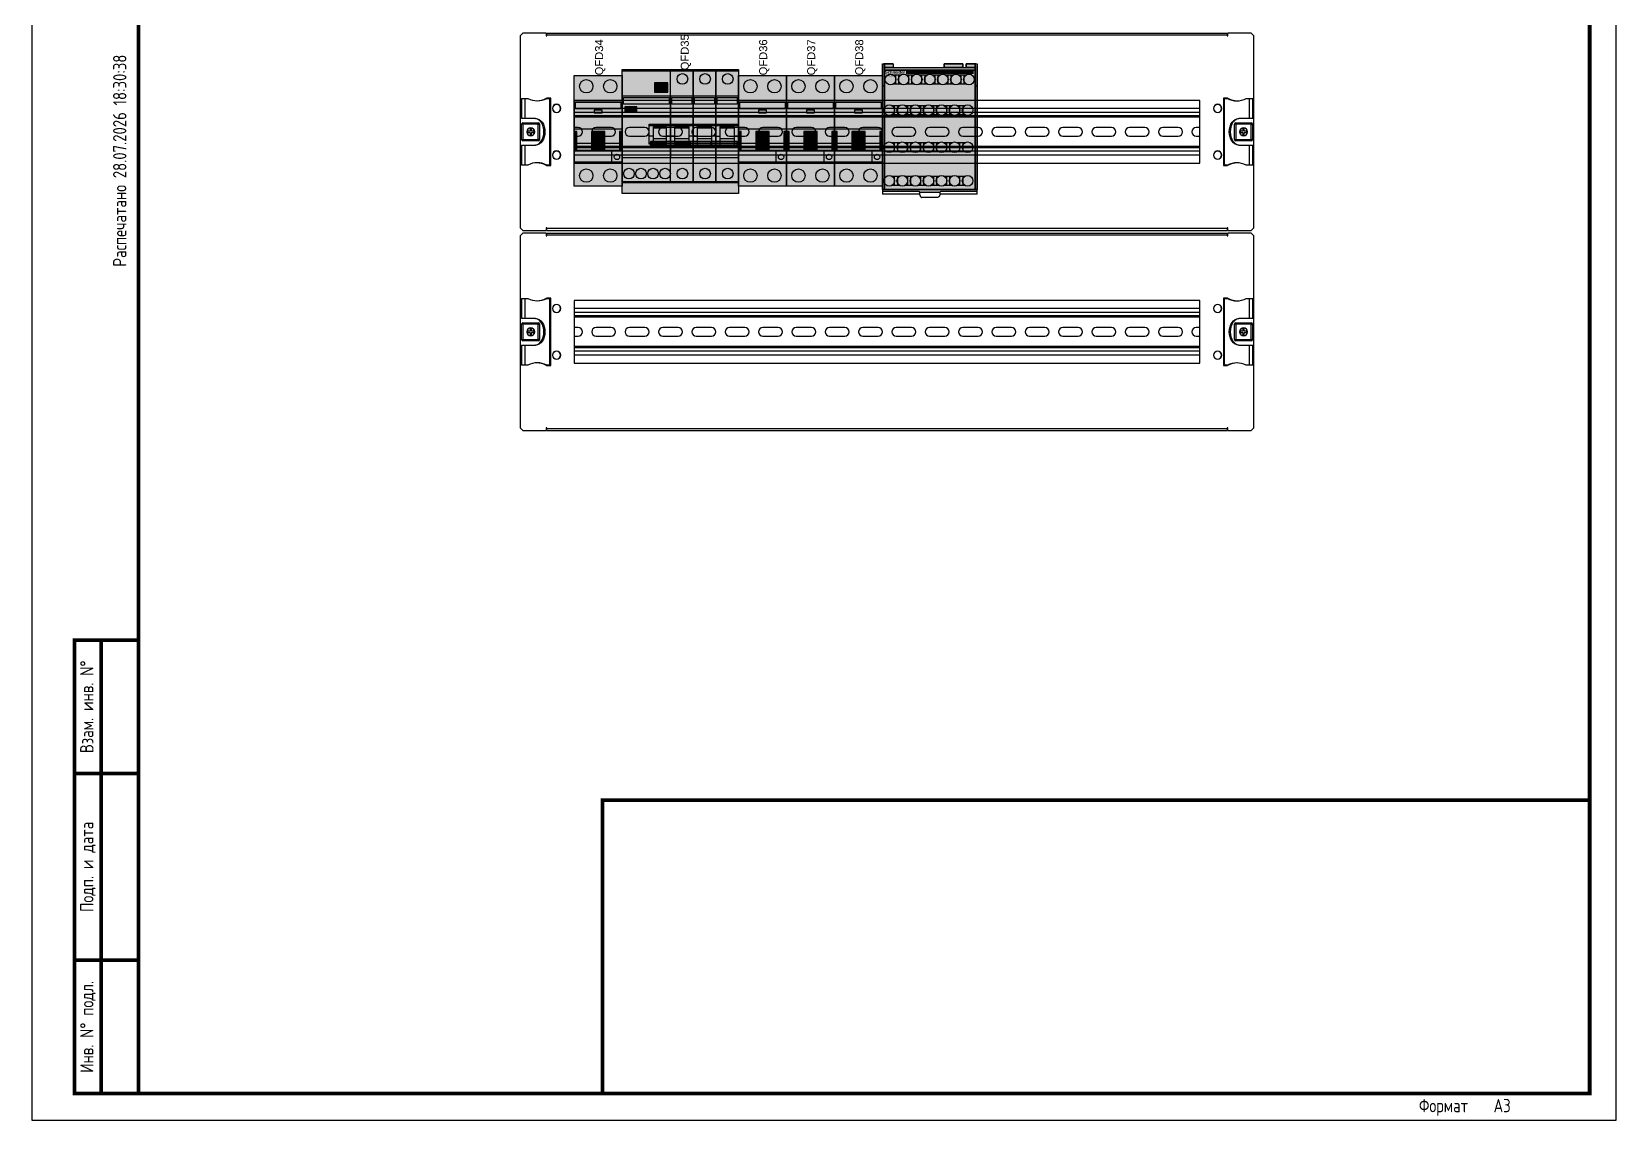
# Model space of a CAD drawing. Header units: millimetres. Extents: x -559267 to 5835, y 0 to 209897.
# Drawn here: x 1043 to 2231, y 2546 to 3362 of the extents above; entities that cross this region are included whole.
import ezdxf
from ezdxf.enums import TextEntityAlignment as Align

# ---------------------------------------------------------------- set-up
doc = ezdxf.new("R2010")
doc.units = ezdxf.units.MM
doc.linetypes.add('L000000000000000000', pattern=[0])
for name, color, linetype in [('05. Аппараты', 7, 'Continuous'), ('0_Рамка', 7, 'Continuous'), ('CODEX_LABELS', 1, 'Continuous'), ('devices', 7, 'Continuous'), ('THICK', 7, 'Continuous')]:
    doc.layers.add(name, color=color, linetype=linetype)
doc.layers.add('0_UNC Defpoints ЭОМ', color=6, linetype='Continuous', plot=False)
doc.layers.add('тонкая', color=7, linetype='Continuous', lineweight=25)
doc.styles.get("Standard").update_dxf_attribs({"font": 'arial.ttf'})
doc.styles.add('STANDARD-2', font='arialbd.ttf')
doc.styles.add('СПДС', font='isocpeur.ttf', dxfattribs={"width": 0.8, "height": 2.5})

# ---------------------------------------------------------------- blocks, each defined once
blk = doc.blocks.new('*U211')
at = {"layer": '0_Рамка', "const_width": 0.7}
for points in [[(20, 5), (292, 5), (292, 415), (20, 415)], [(8, 5), (20, 5), (20, 90), (8, 90)]]:
    blk.add_lwpolyline(points, close=True, dxfattribs=at)
for points in [[(13, 5), (13, 90)], [(20, 65), (8, 65)], [(20, 30), (8, 30)]]:
    blk.add_lwpolyline(points, dxfattribs=at)
at = {"layer": 'Defpoints'}
blk.add_lwpolyline([(0, 0), (297, 0), (297, 420), (0, 420)], close=True, dxfattribs=at)
at = {"layer": 'Defpoints', "color": 251, "true_color": 0x636466, "const_width": 0.7}
blk.add_lwpolyline([(107, 60), (107, 5), (292, 5), (292, 60)], close=True, dxfattribs=at)
at = {"layer": '0_Рамка', "style": 'СПДС', "width": 0.8}
blk.add_text('Распечатано 28.07.2026 18:30:38', height=2.5, rotation=90, dxfattribs=at).set_placement((16.5, 160), align=Align.MIDDLE_LEFT)
for s, p in [('Взам. инв. N%%D', (12.33, 77.5)), ('Подп. и дата', (12.33, 47.5)), ('Инв. N%%D подл.', (12.33, 17.5))]:
    blk.add_text(s, height=2.5, rotation=90, dxfattribs=at).set_placement(p, align=Align.BOTTOM_CENTER)
blk.add_text('Формат', height=2.5, dxfattribs=at).set_placement((260, 1.5))
blk.add_attdef('ФОРМАТ', (274, 1.5), '', height=2.5, dxfattribs=at)
blk = doc.blocks.new('A$Cef57175d')
at = {"color": 7, "linetype": 'Continuous', "lineweight": 25}
for p, q in [((2, 148), (0, 146)), ((0, 146), (0, 2)), ((19.5, 148), (2, 148)), ((19.5, 148), (19.5, 146)), ((19.5, 146), (20, 146)), ((20, 146.4), (20, 148)), ((20, 148), (530, 148)), ((20, 146), (20, 146.4)), ((530, 146.4), (20, 146.4)), ((530, 148), (530, 146.4)), ((530, 146.4), (530, 146)), ((530, 146), (530.5, 146)), ((530.5, 146), (530.5, 148)), ((548, 148), (530.5, 148)), ((550, 146), (548, 148)), ((550, 2), (550, 146)), ((0.9, 99), (0.9, 84)), ((0.9, 99), (3.6, 99)), ((3.6, 84), (3.6, 99)), ((3.6, 99), (5.7, 99)), ((19.2, 99), (19.9, 99)), ((19.7, 99.2), (19.7, 99)), ((22.8, 99.2), (19.7, 99.2)), ((19.9, 99), (22, 99)), ((22, 99), (22, 49)), ((22.4, 99), (22, 99)), ((22.4, 49), (22.4, 99)), ((22.4, 99), (22.8, 99)), ((22.8, 48.7), (22.8, 99.2)), ((40.5, 97.5), (40.5, 50.5)), ((509.5, 97.5), (40.5, 97.5)), ((509.5, 50.5), (509.5, 97.5)), ((527.3, 99.2), (527.3, 48.7)), ((530.3, 99.2), (527.3, 99.2)), ((527.3, 99), (527.6, 99)), ((527.6, 99), (527.6, 49)), ((528, 99), (527.6, 99)), ((528, 49), (528, 99)), ((528, 99), (530.1, 99)), ((530.8, 99), (530.1, 99)), ((530.3, 99), (530.3, 99.2)), ((544.3, 99), (546.4, 99)), ((546.4, 99), (549.1, 99)), ((546.4, 99), (546.4, 84)), ((549.1, 84), (549.1, 99)), ((3.6, 84), (0.9, 84)), ((11.4, 84), (3.6, 84)), ((24.2, 91.5), (24.1, 91.5)), ((30.2, 91.5), (30.3, 91.5)), ((509.5, 91.5), (40.5, 91.5)), ((509.5, 86), (40.5, 86)), ((519.8, 91.5), (519.7, 91.5)), ((525.8, 91.5), (525.9, 91.5)), ((546.4, 84), (538.6, 84)), ((549.1, 84), (546.4, 84)), ((1, 68.2), (1, 79.7)), ((2, 79.7), (1, 79.7)), ((1.5, 82.8), (1.5, 82.7)), ((1.5, 82.7), (1.5, 82.7)), ((1.5, 82.7), (1.5, 82.7)), ((2, 79.7), (2, 80.7)), ((2, 80.7), (13.5, 80.7)), ((2, 79.7), (2, 68.2)), ((13.5, 79.7), (2, 79.7)), ((7.3, 74.5), (5.3, 74.5)), ((5.3, 74.5), (5.3, 73.5)), ((5.3, 73.5), (7.3, 73.5)), ((8.3, 76.5), (7.3, 76.5)), ((7.3, 76.5), (7.3, 74.5)), ((7.3, 73.5), (7.3, 71.5)), ((7.3, 71.5), (8.3, 71.5)), ((8.3, 74.5), (8.3, 76.5)), ((10.3, 74.5), (8.3, 74.5)), ((8.3, 71.5), (8.3, 73.5)), ((8.3, 73.5), (10.3, 73.5)), ((10.3, 73.5), (10.3, 74.5)), ((13.5, 79.7), (13.5, 80.7)), ((13.5, 79.7), (14.5, 79.7)), ((13.5, 68.2), (13.5, 79.7)), ((14, 82.8), (14, 82.7)), ((14, 82.7), (14, 82.7)), ((14, 82.7), (14, 82.7)), ((14.5, 79.7), (14.5, 68.2)), ((18.5, 74), (17.7, 74)), ((43.3, 77.3), (40.5, 77.3)), ((68.2, 77.3), (56.8, 77.3)), ((93.3, 77.3), (81.8, 77.3)), ((118.3, 77.3), (106.8, 77.3)), ((143.3, 77.3), (131.8, 77.3)), ((168.3, 77.3), (156.8, 77.3)), ((193.3, 77.3), (181.8, 77.3)), ((218.3, 77.3), (206.8, 77.3)), ((243.3, 77.3), (231.8, 77.3)), ((268.3, 77.3), (256.8, 77.3)), ((293.3, 77.3), (281.8, 77.3)), ((318.3, 77.3), (306.8, 77.3)), ((343.3, 77.3), (331.8, 77.3)), ((368.3, 77.3), (356.8, 77.3)), ((393.3, 77.3), (381.8, 77.3)), ((418.3, 77.3), (406.8, 77.3)), ((443.3, 77.3), (431.8, 77.3)), ((468.3, 77.3), (456.8, 77.3)), ((493.3, 77.3), (481.8, 77.3)), ((509.5, 77.3), (506.8, 77.3)), ((531.5, 74), (532.3, 74)), ((536.5, 79.7), (535.5, 79.7)), ((535.5, 68.2), (535.5, 79.7)), ((536, 82.8), (536, 82.7)), ((536, 82.7), (536, 82.7)), ((536, 82.7), (536, 82.7)), ((536.5, 79.7), (536.5, 80.7)), ((536.5, 80.7), (548, 80.7)), ((536.5, 79.7), (536.5, 68.2)), ((548, 79.7), (536.5, 79.7)), ((541.8, 74.5), (539.8, 74.5)), ((539.8, 74.5), (539.8, 73.5)), ((539.8, 73.5), (541.8, 73.5)), ((542.8, 76.5), (541.8, 76.5)), ((541.8, 76.5), (541.8, 74.5)), ((541.8, 73.5), (541.8, 71.5)), ((541.8, 71.5), (542.8, 71.5)), ((542.8, 74.5), (542.8, 76.5)), ((544.8, 74.5), (542.8, 74.5)), ((542.8, 71.5), (542.8, 73.5)), ((542.8, 73.5), (544.8, 73.5)), ((544.8, 73.5), (544.8, 74.5)), ((548, 79.7), (548, 80.7)), ((548, 68.2), (548, 79.7)), ((548, 79.7), (549, 79.7)), ((548.5, 82.8), (548.5, 82.7)), ((548.5, 82.7), (548.5, 82.7)), ((548.5, 82.7), (548.5, 82.7)), ((549, 79.7), (549, 68.2)), ((0.9, 64), (0.9, 49)), ((0.9, 64), (3.6, 64)), ((1, 68.2), (2, 68.2)), ((2, 67.2), (2, 68.2)), ((2, 68.2), (13.5, 68.2)), ((13.5, 67.2), (2, 67.2)), ((3.6, 49), (3.6, 64)), ((3.6, 64), (11.4, 64)), ((13.5, 67.2), (13.5, 68.2)), ((14.5, 68.2), (13.5, 68.2)), ((40.5, 70.7), (43.3, 70.7)), ((509.5, 62), (40.5, 62)), ((56.8, 70.7), (68.2, 70.7)), ((81.8, 70.7), (93.3, 70.7)), ((106.8, 70.7), (118.3, 70.7)), ((131.8, 70.7), (143.3, 70.7)), ((156.8, 70.7), (168.3, 70.7)), ((181.8, 70.7), (193.3, 70.7)), ((206.8, 70.7), (218.3, 70.7)), ((231.8, 70.7), (243.3, 70.7)), ((256.8, 70.7), (268.3, 70.7)), ((281.8, 70.7), (293.3, 70.7)), ((306.8, 70.7), (318.3, 70.7)), ((331.8, 70.7), (343.3, 70.7)), ((356.8, 70.7), (368.3, 70.7)), ((381.8, 70.7), (393.3, 70.7)), ((406.8, 70.7), (418.3, 70.7)), ((431.8, 70.7), (443.3, 70.7)), ((456.8, 70.7), (468.3, 70.7)), ((481.8, 70.7), (493.3, 70.7)), ((506.8, 70.7), (509.5, 70.7)), ((535.5, 68.2), (536.5, 68.2)), ((536.5, 67.2), (536.5, 68.2)), ((536.5, 68.2), (548, 68.2)), ((548, 67.2), (536.5, 67.2)), ((538.6, 64), (546.4, 64)), ((546.4, 64), (549.1, 64)), ((546.4, 64), (546.4, 49)), ((548, 67.2), (548, 68.2)), ((549, 68.2), (548, 68.2)), ((549.1, 49), (549.1, 64)), ((3.6, 49), (0.9, 49)), ((5.7, 49), (3.6, 49)), ((19.2, 49), (19.9, 49)), ((19.7, 49), (19.7, 48.7)), ((19.7, 48.7), (22.8, 48.7)), ((22, 49), (19.9, 49)), ((22, 49), (22.4, 49)), ((22.8, 49), (22.4, 49)), ((24.2, 56.5), (24.1, 56.5)), ((30.2, 56.5), (30.3, 56.5)), ((509.5, 56.5), (40.5, 56.5)), ((40.5, 50.5), (509.5, 50.5)), ((519.8, 56.5), (519.7, 56.5)), ((525.8, 56.5), (525.9, 56.5)), ((527.6, 49), (527.3, 49)), ((527.3, 48.7), (530.3, 48.7)), ((527.6, 49), (528, 49)), ((530.1, 49), (528, 49)), ((530.8, 49), (530.1, 49)), ((530.3, 48.7), (530.3, 49)), ((546.4, 49), (544.3, 49)), ((549.1, 49), (546.4, 49)), ((0, 2), (2, 0)), ((2, 0), (19.5, 0)), ((20, 2), (19.5, 2)), ((19.5, 2), (19.5, 0)), ((20, 1.6), (20, 2)), ((20, 0), (20, 1.6)), ((20, 1.6), (530, 1.6)), ((20, 0), (530, 0)), ((530.5, 2), (530, 2)), ((530, 2), (530, 1.6)), ((530, 1.6), (530, 0)), ((530.5, 0), (530.5, 2)), ((530.5, 0), (548, 0)), ((548, 0), (550, 2))]:
    blk.add_line(p, q, dxfattribs=at)
at = {"color": 8, "linetype": 'Continuous', "lineweight": 25}
for p, q in [((509.5, 88.5), (40.5, 88.5)), ((509.5, 85), (40.5, 85)), ((509.5, 63), (40.5, 63)), ((509.5, 59.5), (40.5, 59.5))]:
    blk.add_line(p, q, dxfattribs=at)
at = {"color": 7, "linetype": 'Continuous', "lineweight": 25, "flags": 128}
for points in [[(17.7, 74), (17.6, 76), (17.2, 77.8), (16.6, 79.6), (15.7, 81.1), (14.6, 82.3), (13.4, 83.2), (12.1, 83.8), (10.7, 84)], [(11.4, 84), (12.8, 83.8), (14.1, 83.2), (15.3, 82.3), (16.4, 81.1), (17.3, 79.6), (17.9, 77.8), (18.3, 76), (18.5, 74)], [(531.5, 74), (531.7, 76), (532.1, 77.8), (532.7, 79.6), (533.6, 81.1), (534.7, 82.3), (535.9, 83.2), (537.2, 83.8), (538.6, 84)], [(539.3, 84), (537.9, 83.8), (536.6, 83.2), (535.4, 82.3), (534.3, 81.1), (533.4, 79.6), (532.8, 77.8), (532.4, 76), (532.3, 74)], [(10.7, 64), (12.1, 64.2), (13.4, 64.8), (14.6, 65.7), (15.7, 66.9), (16.6, 68.4), (17.2, 70.2), (17.6, 72), (17.7, 74)], [(18.5, 74), (18.3, 72), (17.9, 70.2), (17.3, 68.4), (16.4, 66.9), (15.3, 65.7), (14.1, 64.8), (12.8, 64.2), (11.4, 64)], [(538.6, 64), (537.2, 64.2), (535.9, 64.8), (534.7, 65.7), (533.6, 66.9), (532.7, 68.4), (532.1, 70.2), (531.7, 72), (531.5, 74)], [(532.3, 74), (532.4, 72), (532.8, 70.2), (533.4, 68.4), (534.3, 66.9), (535.4, 65.7), (536.6, 64.8), (537.9, 64.2), (539.3, 64)]]:
    blk.add_lwpolyline(points, dxfattribs=at)
at = {"color": 7, "linetype": 'Continuous', "lineweight": 25}
for centre, radius, start, end in [((12.8, 112.8), 15.5, 242.8446, 297.1554), ((12, 113.1), 15.8, 271.6184, 296.9703), ((537.3, 113), 15.8, 243.0162, 269.7063), ((538, 113.1), 15.8, 243.0298, 268.3816), ((537.1, 113), 15.8, 270.2937, 296.9839), ((27.2, 91.5), 3.09, 0, 180), ((27.2, 91.5), 3.09, 180, 0), ((27.2, 91.5), 2.99, 0, 180), ((27.2, 91.5), 2.99, 180, 0), ((522.8, 91.5), 3.09, 0, 180), ((522.8, 91.5), 3.09, 180, 0), ((522.8, 91.5), 2.99, 0, 180), ((522.8, 91.5), 2.99, 180, 0), ((2, 79.7), 1, 90, 180), ((7.8, 74), 3, 0, 180), ((7.8, 74), 3, 180, 0), ((7.8, 74), 2.9, 0, 180), ((7.8, 74), 2.9, 180, 0), ((13.5, 79.7), 1, 0, 90), ((43.3, 74), 3.25, 0, 90), ((43.3, 74), 3.25, 270, 0), ((56.8, 74), 3.25, 90, 270), ((68.2, 74), 3.25, 0, 90), ((68.2, 74), 3.25, 270, 0), ((81.8, 74), 3.25, 90, 270), ((93.3, 74), 3.25, 0, 90), ((93.3, 74), 3.25, 270, 0), ((106.8, 74), 3.25, 90, 270), ((118.3, 74), 3.25, 0, 90), ((118.3, 74), 3.25, 270, 0), ((131.8, 74), 3.25, 90, 270), ((143.3, 74), 3.25, 0, 90), ((143.3, 74), 3.25, 270, 0), ((156.8, 74), 3.25, 90, 270), ((168.3, 74), 3.25, 0, 90), ((168.3, 74), 3.25, 270, 0), ((181.8, 74), 3.25, 90, 270), ((193.3, 74), 3.25, 0, 90), ((193.3, 74), 3.25, 270, 0), ((206.8, 74), 3.25, 90, 270), ((218.3, 74), 3.25, 0, 90), ((218.3, 74), 3.25, 270, 0), ((231.8, 74), 3.25, 90, 270), ((243.3, 74), 3.25, 0, 90), ((243.3, 74), 3.25, 270, 0), ((256.8, 74), 3.25, 90, 270), ((268.3, 74), 3.25, 0, 90), ((268.3, 74), 3.25, 270, 0), ((281.8, 74), 3.25, 90, 270), ((293.3, 74), 3.25, 0, 90), ((293.3, 74), 3.25, 270, 0), ((306.8, 74), 3.25, 90, 270), ((318.3, 74), 3.25, 0, 90), ((318.3, 74), 3.25, 270, 0), ((331.8, 74), 3.25, 90, 270), ((343.3, 74), 3.25, 0, 90), ((343.3, 74), 3.25, 270, 0), ((356.8, 74), 3.25, 90, 270), ((368.3, 74), 3.25, 0, 90), ((368.3, 74), 3.25, 270, 0), ((381.8, 74), 3.25, 90, 270), ((393.3, 74), 3.25, 0, 90), ((393.3, 74), 3.25, 270, 0), ((406.8, 74), 3.25, 90, 270), ((418.3, 74), 3.25, 0, 90), ((418.3, 74), 3.25, 270, 0), ((431.8, 74), 3.25, 90, 270), ((443.3, 74), 3.25, 0, 90), ((443.3, 74), 3.25, 270, 0), ((456.8, 74), 3.25, 90, 270), ((468.3, 74), 3.25, 0, 90), ((468.3, 74), 3.25, 270, 0), ((481.8, 74), 3.25, 90, 270), ((493.3, 74), 3.25, 0, 90), ((493.3, 74), 3.25, 270, 0), ((506.8, 74), 3.25, 90, 270), ((536.5, 79.7), 1, 90, 180), ((542.3, 74), 3, 0, 180), ((542.3, 74), 3, 180, 0), ((542.3, 74), 2.9, 0, 180), ((542.3, 74), 2.9, 180, 0), ((548, 79.7), 1, 0, 90), ((2, 68.2), 1, 180, 270), ((13.5, 68.2), 1, 270, 0), ((27.2, 56.5), 3.09, 0, 180), ((27.2, 56.5), 2.99, 0, 180), ((522.8, 56.5), 3.09, 0, 180), ((522.8, 56.5), 2.99, 0, 180), ((536.5, 68.2), 1, 180, 270), ((548, 68.2), 1, 270, 0), ((12.9, 35), 15.8, 90.2938, 116.9834), ((12, 34.9), 15.8, 63.0301, 88.3813), ((12.7, 35), 15.8, 63.0166, 89.7062), ((27.2, 56.5), 3.09, 180, 0), ((27.2, 56.5), 2.99, 180, 0), ((522.8, 56.5), 3.09, 180, 0), ((522.8, 56.5), 2.99, 180, 0), ((537.2, 35.2), 15.5, 62.8448, 117.1552), ((538, 34.9), 15.8, 91.6187, 116.9699)]:
    blk.add_arc(centre, radius, start, end, dxfattribs=at)
blk = doc.blocks.new('*U227')
blk.add_blockref('A$Cef57175d', (-12, 536.2))
blk = doc.blocks.new('4х71')
at = {"layer": 'тонкая', "ltscale": 100, "true_color": 0xffffff}
h = blk.add_hatch(color=7, dxfattribs=at)
h.paths.add_polyline_path([(1.5, 32.4), (0, 32.4), (0, 48.8), (1.5, 48.8)])
h.paths.add_polyline_path([(1.5, 48.8), (8.1, 48.8), (8.1, 46.2), (1.5, 46.2)])
h.paths.add_polyline_path([(46.4, 48.8), (60.4, 48.8), (60.4, 46.2), (46.4, 46.2)])
h.paths.add_polyline_path([(62.9, 48.8), (69.5, 48.8), (69.5, 46.2), (62.9, 46.2)])
h.paths.add_polyline_path([(69.5, 48.8), (71, 48.8), (71, 32.4), (69.5, 32.4)])
h.paths.add_polyline_path([(1.5, 46.2), (69.5, 46.2), (69.5, 44.2), (1.5, 44.2)])
at = {"layer": 'тонкая', "ltscale": 100}
h = blk.add_hatch(color=104, dxfattribs=at)
h.paths.add_polyline_path([(1.5, -45.3), (69.5, -45.3), (71, -45.3), (71, -46.6), (43.7, -46.6), (43.1, -47.5), (27.9, -47.5), (27.2, -46.6), (0, -46.6), (0, -45.3)])
h.paths.add_polyline_path([(1.5, 44.2), (69.5, 44.2), (69.5, -45.3), (1.5, -45.3)])
h.paths.add_polyline_path([(0, 32.4), (1.5, 32.4), (1.5, -45.3), (0, -45.3)])
h.paths.add_polyline_path([(69.5, 32.4), (71, 32.4), (71, -45.3), (69.5, -45.3)])
for p, q in [((8, 40.6), (14, 40.6)), ((9.8, 40.6), (9.8, 33.6)), ((12.1, 40.6), (12.1, 33.6)), ((17.8, 40.6), (23.8, 40.6)), ((19.6, 40.6), (19.6, 33.6)), ((21.9, 40.6), (21.9, 33.6)), ((27.6, 40.6), (33.6, 40.6)), ((29.4, 40.6), (29.4, 33.6)), ((31.8, 40.6), (31.8, 33.6)), ((37.4, 40.6), (43.4, 40.6)), ((39.2, 40.6), (39.2, 33.6)), ((41.6, 40.6), (41.6, 33.6)), ((47.2, 40.6), (53.2, 40.6)), ((49.1, 40.6), (49.1, 33.6)), ((51.3, 40.6), (51.3, 33.6)), ((57, 40.6), (63, 40.6)), ((58.8, 40.6), (58.8, 33.6)), ((61.1, 40.6), (61.1, 33.6)), ((14, 33.6), (8, 33.6)), ((23.8, 33.6), (17.8, 33.6)), ((33.6, 33.6), (27.6, 33.6)), ((43.4, 33.6), (37.4, 33.6)), ((53.2, 33.6), (47.2, 33.6)), ((63, 33.6), (57, 33.6)), ((7.1, 17.6), (13, 17.6)), ((8.9, 17.6), (8.9, 10.6)), ((11.2, 17.6), (11.2, 10.6)), ((16.9, 17.6), (22.8, 17.6)), ((18.7, 17.6), (18.7, 10.6)), ((21, 17.6), (21, 10.6)), ((26.7, 17.6), (32.6, 17.6)), ((28.5, 17.6), (28.5, 10.6)), ((30.8, 17.6), (30.8, 10.6)), ((36.5, 17.6), (42.4, 17.6)), ((38.3, 17.6), (38.3, 10.6)), ((40.6, 17.6), (40.6, 10.6)), ((46.3, 17.6), (52.2, 17.6)), ((48.1, 17.6), (48.1, 10.6)), ((50.4, 17.6), (50.4, 10.6)), ((56.1, 17.6), (62, 17.6)), ((57.9, 17.6), (57.9, 10.6)), ((60.2, 17.6), (60.2, 10.6)), ((13, 10.6), (7.1, 10.6)), ((22.8, 10.6), (16.9, 10.6)), ((32.6, 10.6), (26.7, 10.6)), ((42.4, 10.6), (36.5, 10.6)), ((52.2, 10.6), (46.3, 10.6)), ((62, 10.6), (56.1, 10.6)), ((7.1, -10.2), (13, -10.2)), ((8.9, -10.2), (8.9, -17.2)), ((11.2, -10.2), (11.2, -17.2)), ((16.9, -10.2), (22.8, -10.2)), ((18.7, -10.2), (18.7, -17.2)), ((21, -10.2), (21, -17.2)), ((26.7, -10.2), (32.6, -10.2)), ((28.5, -10.2), (28.5, -17.2)), ((30.8, -10.2), (30.8, -17.2)), ((36.5, -10.2), (42.4, -10.2)), ((38.3, -10.2), (38.3, -17.2)), ((40.6, -10.2), (40.6, -17.2)), ((46.3, -10.2), (52.2, -10.2)), ((48.1, -10.2), (48.1, -17.2)), ((50.4, -10.2), (50.4, -17.2)), ((56.1, -10.2), (62, -10.2)), ((57.9, -10.2), (57.9, -17.2)), ((60.2, -10.2), (60.2, -17.2)), ((13, -17.2), (7.1, -17.2)), ((22.8, -17.2), (16.9, -17.2)), ((32.6, -17.2), (26.7, -17.2)), ((42.4, -17.2), (36.5, -17.2)), ((52.2, -17.2), (46.3, -17.2)), ((62, -17.2), (56.1, -17.2)), ((7.1, -35.4), (13, -35.4)), ((8.9, -35.4), (8.9, -42.4)), ((11.2, -35.4), (11.2, -42.4)), ((16.9, -35.4), (22.8, -35.4)), ((18.7, -35.4), (18.7, -42.4)), ((21, -35.4), (21, -42.4)), ((26.7, -35.4), (32.6, -35.4)), ((28.5, -35.4), (28.5, -42.4)), ((30.8, -35.4), (30.8, -42.4)), ((36.5, -35.4), (42.4, -35.4)), ((38.3, -35.4), (38.3, -42.4)), ((40.6, -35.4), (40.6, -42.4)), ((46.3, -35.4), (52.2, -35.4)), ((48.1, -35.4), (48.1, -42.4)), ((50.4, -35.4), (50.4, -42.4)), ((56.1, -35.4), (62, -35.4)), ((57.9, -35.4), (57.9, -42.4)), ((60.2, -35.4), (60.2, -42.4)), ((13, -42.4), (7.1, -42.4)), ((22.8, -42.4), (16.9, -42.4)), ((32.6, -42.4), (26.7, -42.4)), ((42.4, -42.4), (36.5, -42.4)), ((52.2, -42.4), (46.3, -42.4)), ((62, -42.4), (56.1, -42.4))]:
    blk.add_line(p, q)
at = {"ltscale": 100}
for centre in [(6.1, 37.1), (15.9, 37.1), (25.7, 37.1), (35.5, 37.1), (45.3, 37.1), (55.1, 37.1), (64.9, 37.1), (5.1, 14.1), (14.9, 14.1), (24.7, 14.1), (34.5, 14.1), (44.3, 14.1), (54.1, 14.1), (63.9, 14.1), (5.1, -13.7), (14.9, -13.7), (24.7, -13.7), (34.5, -13.7), (44.3, -13.7), (54.1, -13.7), (63.9, -13.7), (5.1, -38.9), (14.9, -38.9), (24.7, -38.9), (34.5, -38.9), (44.3, -38.9), (54.1, -38.9), (63.9, -38.9)]:
    blk.add_circle(centre, 4, dxfattribs=at)
at = {"layer": '05. Аппараты', "color": 7, "true_color": 0xffffff, "const_width": 2.24}
blk.add_lwpolyline([(17.6, 42.3), (68.4, 42.3)], dxfattribs=at)
at = {"layer": 'THICK'}
for p, q in [((0, 48.8), (0, 47.3)), ((0, 48.8), (1, 48.8)), ((8.1, 48.8), (1, 48.8)), ((8.1, 48.8), (8.1, 46.2)), ((47.4, 48.8), (46.4, 48.8)), ((46.4, 48.8), (46.4, 46.2)), ((59.4, 48.8), (47.4, 48.8)), ((60.4, 48.8), (59.4, 48.8)), ((60.4, 46.2), (60.4, 48.8)), ((62.9, 48.8), (62.9, 46.2)), ((70, 48.8), (62.9, 48.8)), ((70, 48.8), (71, 48.8)), ((71, 48.8), (71, 47.3)), ((0, 47.3), (0, 32.4)), ((1.5, 46), (1.5, 46.1)), ((1.5, 32.4), (1.5, 46)), ((1.7, 44.2), (69.3, 44.2)), ((69.5, 46.1), (69.5, 46)), ((69.5, 46), (69.5, 32.4)), ((71, 32.4), (71, 47.3)), ((0, 32.4), (0, 32.1)), ((1.5, 32.4), (0, 32.4)), ((0, 32.1), (0, -45.3)), ((71, 32.4), (69.5, 32.4)), ((71, 32.1), (71, 32.4)), ((71, -45.3), (71, 32.1)), ((0, -45.3), (71, -45.3)), ((0, -45.3), (0, -46.6)), ((0, -46.6), (0, -48.8)), ((0, -46.6), (27.2, -46.6)), ((27.9, -47.5), (43.1, -47.5)), ((27.9, -47.5), (27.9, -47.7)), ((43.1, -47.5), (43.1, -47.7)), ((43.7, -46.6), (71, -46.6)), ((71, -46.6), (71, -45.3)), ((71, -48.8), (71, -46.6)), ((27.9, -48.8), (0, -48.8)), ((27.9, -47.7), (27.9, -47.9)), ((27.9, -47.9), (27.9, -48.1)), ((27.9, -48.1), (27.9, -48.3)), ((27.9, -48.3), (27.9, -48.4)), ((27.9, -48.4), (27.9, -48.6)), ((27.9, -48.6), (27.9, -48.8)), ((27.9, -48.8), (27.9, -48.9)), ((27.9, -48.9), (27.9, -49.1)), ((27.9, -49.1), (27.9, -49.2)), ((27.9, -49.2), (28, -49.4)), ((28, -49.4), (28, -49.5)), ((28, -49.5), (28, -49.6)), ((28, -49.6), (28.1, -49.7)), ((28.1, -49.7), (28.1, -49.9)), ((28.1, -49.9), (28.2, -50)), ((28.2, -50), (28.2, -50.1)), ((28.2, -50.1), (28.3, -50.2)), ((28.3, -50.2), (28.3, -50.3)), ((28.3, -50.3), (28.4, -50.4)), ((28.4, -50.4), (28.4, -50.5)), ((28.4, -50.5), (28.5, -50.6)), ((28.5, -50.6), (28.5, -50.7)), ((28.5, -50.7), (28.6, -50.8)), ((28.6, -50.8), (28.7, -50.8)), ((28.7, -50.8), (28.8, -50.9)), ((28.8, -50.9), (28.8, -51)), ((28.8, -51), (28.9, -51)), ((28.9, -51), (29, -51.1)), ((29, -51.1), (29.1, -51.1)), ((29.1, -51.1), (29.2, -51.2)), ((29.2, -51.2), (29.3, -51.2)), ((29.3, -51.2), (29.4, -51.3)), ((29.4, -51.3), (29.5, -51.3)), ((29.5, -51.3), (29.6, -51.3)), ((41.4, -51.3), (29.6, -51.3)), ((41.5, -51.3), (41.4, -51.3)), ((41.6, -51.3), (41.5, -51.3)), ((41.7, -51.2), (41.6, -51.3)), ((41.8, -51.2), (41.7, -51.2)), ((41.9, -51.1), (41.8, -51.2)), ((42, -51.1), (41.9, -51.1)), ((42.1, -51), (42, -51.1)), ((42.2, -51), (42.1, -51)), ((42.3, -50.8), (42.2, -50.9)), ((42.2, -50.9), (42.2, -51)), ((42.4, -50.8), (42.3, -50.8)), ((42.5, -50.7), (42.4, -50.8)), ((42.6, -50.5), (42.5, -50.6)), ((42.5, -50.6), (42.5, -50.7)), ((42.7, -50.3), (42.6, -50.4)), ((42.6, -50.4), (42.6, -50.5)), ((42.8, -50.1), (42.7, -50.2)), ((42.7, -50.2), (42.7, -50.3)), ((42.9, -49.9), (42.8, -50)), ((42.8, -50), (42.8, -50.1)), ((43, -49.6), (42.9, -49.7)), ((42.9, -49.7), (42.9, -49.9)), ((43.1, -49.2), (43, -49.4)), ((43, -49.4), (43, -49.5)), ((43, -49.5), (43, -49.6)), ((43.1, -47.7), (43.1, -47.9)), ((43.1, -47.9), (43.1, -48.1)), ((43.1, -48.1), (43.1, -48.3)), ((43.1, -48.3), (43.1, -48.4)), ((43.1, -48.4), (43.1, -48.6)), ((43.1, -48.6), (43.1, -48.8)), ((71, -48.8), (43.1, -48.8)), ((43.1, -48.8), (43.1, -48.9)), ((43.1, -48.9), (43.1, -49.1)), ((43.1, -49.1), (43.1, -49.2))]:
    blk.add_line(p, q, dxfattribs=at)
at = {"layer": 'тонкая', "ltscale": 100}
for p, q in [((27.2, -46.6), (27.9, -47.5)), ((43.7, -46.6), (43.1, -47.5))]:
    blk.add_line(p, q, dxfattribs=at)
for points in [[(1.5, 32.4), (0, 32.4), (0, 48.8), (1.5, 48.8)], [(1.5, 48.8), (8.1, 48.8), (8.1, 46.2), (1.5, 46.2)], [(46.4, 48.8), (60.4, 48.8), (60.4, 46.2), (46.4, 46.2)], [(62.9, 48.8), (69.5, 48.8), (69.5, 46.2), (62.9, 46.2)], [(69.5, 48.8), (71, 48.8), (71, 32.4), (69.5, 32.4)], [(1.5, 46.2), (69.5, 46.2), (69.5, 44.2), (1.5, 44.2)], [(1.5, 44.2), (69.5, 44.2), (69.5, -45.3), (1.5, -45.3)], [(0, 32.4), (1.5, 32.4), (1.5, -45.3), (0, -45.3)], [(69.5, 32.4), (71, 32.4), (71, -45.3), (69.5, -45.3)]]:
    blk.add_lwpolyline(points, close=True, dxfattribs=at)
at = {"layer": '05. Аппараты', "color": 7, "true_color": 0xffffff, "style": 'STANDARD-2'}
blk.add_text('Schneider', height=2.24, dxfattribs=at).set_placement((1.9, 41.5))
at = {"layer": '05. Аппараты', "color": 7, "true_color": 0xffffff}
blk.add_text('Electric', height=1.5, dxfattribs=at).set_placement((2.7, 39.5))
blk = doc.blocks.new('DS203')
at = {"true_color": 0xffffff}
blk.add_hatch(color=7, dxfattribs=at).paths.add_polyline_path([(0, -27), (0, 66), (87, 66), (87, -27)])
at = {"color": 7, "linetype": 'L000000000000000000'}
for p, q in [((36, 25), (53, 25)), ((53, 25), (70, 25)), ((70, 25), (87, 25)), ((33, 22), (23, 22)), ((33, 14), (23, 14)), ((39, 16), (36, 16)), ((50, 22), (39, 22)), ((50, 14), (39, 14)), ((53, 16), (50, 16)), ((56, 16), (53, 16)), ((67, 22), (56, 22)), ((67, 14), (56, 14)), ((70, 16), (67, 16)), ((84, 22), (73, 22)), ((84, 14), (73, 14)), ((87, 16), (84, 16))]:
    blk.add_line(p, q, dxfattribs=at)
at = {"color": 7, "linetype": 'Continuous'}
for points in [[(0, -27), (0, 66), (87, 66), (87, -27)], [(36, -19), (36, 66), (53, 66), (53, -19)], [(53, -19), (53, 66), (70, 66), (70, -19)], [(70, -19), (70, 66), (87, 66), (87, -19)], [(34, 49), (34, 56), (24, 56), (24, 49)], [(36, 0), (36, 46), (0, 46), (0, 0)], [(1, 40), (1, 45), (35, 45), (35, 40)], [(11, 34), (11, 38), (2, 38), (2, 34)], [(53, 0), (53, 46), (36, 46), (36, 0)], [(37, 40), (37, 45), (52, 45), (52, 40)], [(70, 0), (70, 46), (53, 46), (53, 0)], [(54, 40), (54, 45), (69, 45), (69, 40)], [(87, 0), (87, 46), (70, 46), (70, 0)], [(71, 40), (71, 45), (86, 45), (86, 40)]]:
    blk.add_lwpolyline(points, close=True, dxfattribs=at)
for points in [[(0, 65), (36, 65)], [(36, 65), (53, 65)], [(53, 65), (70, 65)], [(70, 65), (87, 65)], [(0, -18), (36, -18)], [(36, -19), (0, -19)], [(36, -18), (53, -18)], [(53, -18), (70, -18)], [(70, -18), (87, -18)]]:
    blk.add_lwpolyline(points, dxfattribs=at)
at = {"color": 7, "linetype": 'L000000000000000000'}
for points in [[(20, 10), (20, 25), (36, 25), (36, 10)], [(32, 9), (32, 12), (21, 12), (21, 9)], [(33, 9), (33, 23), (23, 23), (23, 9)], [(86, 9), (86, 12), (32, 12), (32, 9)], [(50, 9), (50, 23), (39, 23), (39, 9)], [(51, 9), (51, 12), (39, 12), (39, 9)], [(86, 9), (86, 12), (49, 12), (49, 9)], [(86, 9), (86, 12), (49, 12), (49, 9)], [(67, 9), (67, 23), (56, 23), (56, 9)], [(86, 9), (86, 12), (66, 12), (66, 9)], [(84, 9), (84, 23), (73, 23), (73, 9)]]:
    blk.add_lwpolyline(points, close=True, dxfattribs=at)
for points in [[(20, 24), (36, 24)], [(36, 24), (53, 24)], [(53, 24), (70, 24)], [(70, 24), (87, 24)], [(23, 16), (20, 16)], [(36, 16), (33, 16)], [(53, 16), (56, 16)], [(70, 16), (73, 16)], [(70, 16), (73, 16)], [(20, 11), (36, 11)], [(36, 11), (53, 11)], [(53, 10), (36, 10)], [(53, 11), (70, 11)], [(70, 10), (53, 10)], [(70, 11), (87, 11)], [(87, 10), (70, 10)]]:
    blk.add_lwpolyline(points, dxfattribs=at)
at = {"color": 7, "linetype": 'Continuous'}
for centre in [(45, 59), (62, 59), (79, 59), (5, -12), (14, -12), (23, -12), (32, -12), (45, -12), (62, -12), (79, -12)]:
    blk.add_circle(centre, 4, dxfattribs=at)
for points in [[(34, 49), (34, 56), (24, 49), (24, 56)], [(11, 34), (11, 38), (2, 34), (2, 38)]]:
    blk.add_solid(points, dxfattribs=at)
at = {"color": 1, "linetype": 'Continuous'}
for points in [[(1, 40), (1, 45), (35, 40), (35, 45)], [(37, 40), (37, 45), (52, 40), (52, 45)], [(54, 40), (54, 45), (69, 40), (69, 45)], [(71, 40), (71, 45), (86, 40), (86, 45)]]:
    blk.add_solid(points, dxfattribs=at)
at = {"color": 7, "linetype": 'L000000000000000000'}
for points in [[(32, 9), (32, 12), (21, 9), (21, 12)], [(86, 9), (86, 12), (32, 9), (32, 12)], [(51, 9), (51, 12), (39, 9), (39, 12)], [(86, 9), (86, 12), (49, 9), (49, 12)], [(86, 9), (86, 12), (49, 9), (49, 12)], [(86, 9), (86, 12), (66, 9), (66, 12)]]:
    blk.add_solid(points, dxfattribs=at)
blk = doc.blocks.new('DS201')
at = {"true_color": 0xffffff}
blk.add_hatch(color=7, dxfattribs=at).paths.add_polyline_path([(0, -64), (0, 19), (36, 19), (36, -64)])
at = {"color": 7, "linetype": 'Continuous'}
for points in [[(0, -64), (0, 19), (36, 19), (36, -64)], [(36, -46), (36, 0), (0, 0), (0, -46)], [(1, -6), (1, -1), (35, -1), (35, -6)], [(21, -9), (21, -7), (15, -7), (15, -9)], [(0, -46), (0, -21), (36, -21), (36, -46)], [(2, -37), (2, -23), (0, -23), (0, -37)], [(23, -37), (23, -23), (13, -23), (13, -37)], [(36, -37), (36, -23), (34, -23), (34, -37)], [(36, -37), (36, -32), (0, -32), (0, -37)]]:
    blk.add_lwpolyline(points, close=True, dxfattribs=at)
blk.add_lwpolyline([(28, -38), (28, -46), (36, -46)], dxfattribs=at)
for centre, radius in [((9, 11), 5), ((27, 11), 5), ((32, -42), 2), ((9, -56), 5), ((27, -56), 5)]:
    blk.add_circle(centre, radius, dxfattribs=at)
at = {"color": 1, "linetype": 'Continuous'}
blk.add_solid([(1, -6), (1, -1), (35, -6), (35, -1)], dxfattribs=at)
at = {"color": 7, "linetype": 'Continuous'}
for points in [[(2, -37), (2, -23), (0, -37), (0, -23)], [(23, -37), (23, -23), (13, -37), (13, -23)], [(36, -37), (36, -23), (34, -37), (34, -23)], [(36, -37), (36, -32), (0, -37), (0, -32)]]:
    blk.add_solid(points, dxfattribs=at)

msp = doc.modelspace()

# ---------------------------------------------------------------- block references
for name, p in [('*U227', (1421, 2676.8)), ('4х71', (1680.5, 3289.1)), ('*U227', (1421, 2526.8))]:
    msp.add_blockref(name, p)
at = {"layer": '0_UNC Defpoints ЭОМ', "xscale": 4, "yscale": 4, "zscale": 4}
msp.add_blockref('*U211', (1042.7, 2545.8), dxfattribs=at).add_auto_attribs({'ФОРМАТ': 'А3'})
at = {"layer": 'devices'}
for name, p in [('DS201', (1449.5, 3310.1)), ('DS203', (1485.5, 3267.6)), ('DS201', (1572.5, 3310.1)), ('DS201', (1608.5, 3310.1)), ('DS201', (1644.5, 3310.1))]:
    msp.add_blockref(name, p, dxfattribs=at)

# ---------------------------------------------------------------- texts
at = {"layer": 'CODEX_LABELS', "color": 0}
for s, p in [('QFD34', (1468.1, 3342.8)), ('QFD35', (1532.3, 3346.6)), ('QFD36', (1591.1, 3342.8)), ('QFD37', (1627.1, 3342.8)), ('QFD38', (1663.1, 3342.8))]:
    msp.add_text(s, height=6, rotation=90, dxfattribs=at).set_placement(p, align=Align.MIDDLE_CENTER)

doc.saveas('drawing.dxf')
